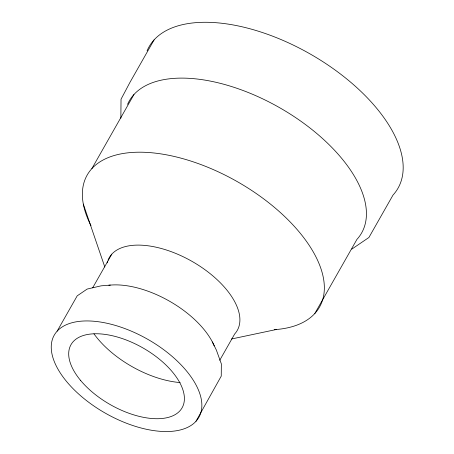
<?xml version="1.0" encoding="UTF-8"?>
<svg xmlns="http://www.w3.org/2000/svg" width="454" height="454" viewBox="0 0 454 454"><rect width="100%" height="100%" fill="white"/><g stroke="black" fill="none" stroke-linecap="round" stroke-linejoin="round"><path stroke-width="0.68" d="M120.86 118.199L121.036 99.216L130.009 82.276L154.105 39.861M91.873 168.604L133.958 94.523M57.136 331.176L77.214 295.832L87.14 289.073L101.117 285.838L110.356 285.089M92.673 287.819L111.792 254.166M219.742 360.26L234.69 333.951A73.622 37.699 29.6 0 0 193.234 262.072A73.622 37.699 29.6 0 0 108.052 260.148M195.969 421.306A83.167 42.585 29.6 0 0 117.138 325.944A83.167 42.585 29.6 0 0 66.551 381.474A83.167 42.585 29.6 0 0 195.969 421.306L221.246 376.128L221.353 363.892L216.371 350.091L212.381 341.97M314.838 313.481L356.923 239.4A133.612 68.412 29.6 0 0 282.728 109.493A133.612 68.412 29.6 0 0 127.568 104.369M351.788 249.132L368.903 237.504L392.999 195.089A143.158 73.304 29.6 0 0 313.101 55.672A143.158 73.304 29.6 0 0 147.068 50.859M231.489 338.996L276.395 329.496M83.315 204.101L104.806 267.009M107.189 262.872A73.622 37.699 29.6 0 1 107.575 261.493M90.999 225.644A133.612 68.412 29.6 0 1 149.349 152.567A133.612 68.412 29.6 0 1 306.791 241.817A133.612 68.412 29.6 0 1 274.46 329.649M180.142 382.563A73.622 37.699 29.6 0 1 93.95 333.821M108.841 285.248A73.622 37.699 29.6 0 1 214.243 345.914M80.46 380.265A63.889 32.711 29.6 0 0 179.875 410.859A63.889 32.711 29.6 0 0 119.323 337.606A63.889 32.711 29.6 0 0 80.46 380.265"/></g></svg>
